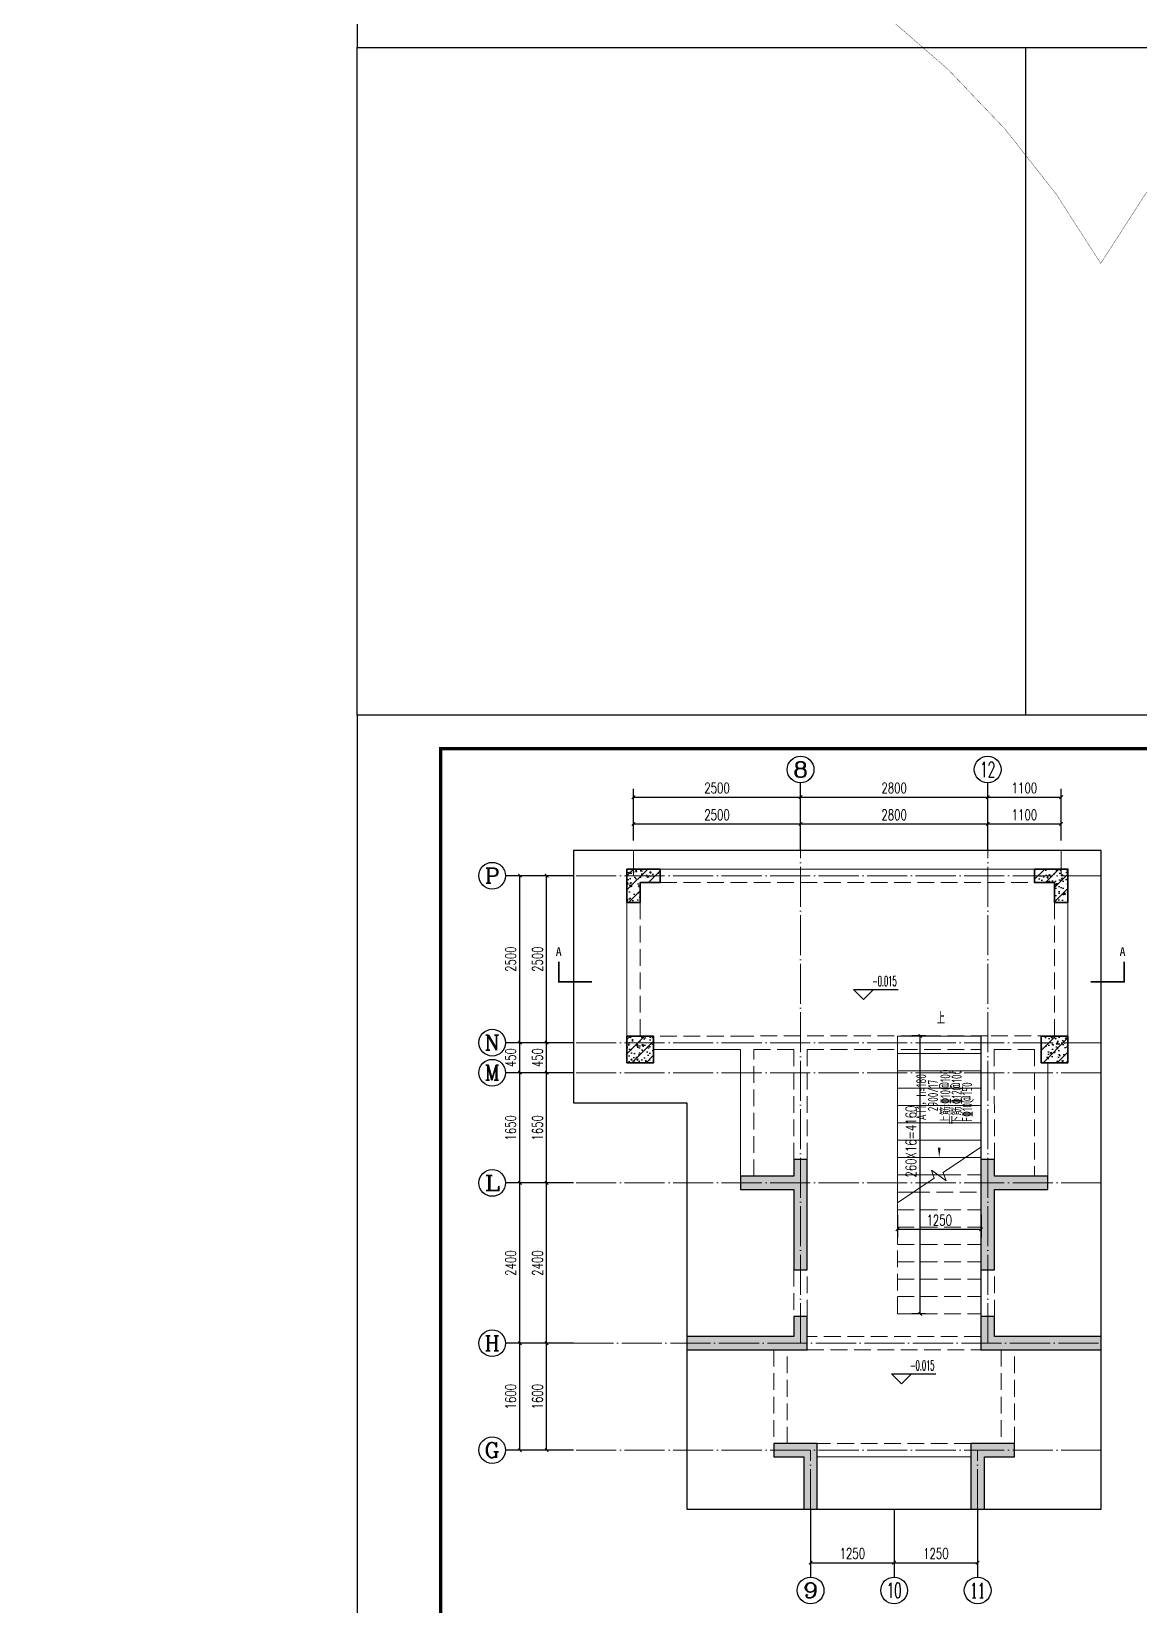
# Model space of a CAD drawing. Extents: x -1712635 to -854203, y -534641 to -21985.
# Drawn here: x -1034162 to -1017581, y -114021 to -90455 of the extents above; entities that cross this region are included whole.
import ezdxf
from ezdxf.enums import TextEntityAlignment as Align

# ---------------------------------------------------------------- set-up
doc = ezdxf.new("R2010")
doc.units = 0
doc.header["$LTSCALE"] = 1000
for name, pattern in [('#P_--_20B1_001_t3$0$DASH', [0.35, 0.25, -0.1]), ('DASH', [0.35, 0.25, -0.1]), ('DOTE', [2.42, 2, -0.2, 0.02, -0.2])]:
    doc.linetypes.add(name, pattern=pattern)
doc.layers.get('0').update_dxf_attribs({"linetype": 'CONTINUOUS'})
doc.layers.get('Defpoints').update_dxf_attribs({"linetype": 'CONTINUOUS'})
for name, color, linetype in [('-TK', 7, 'CONTINUOUS'), ('A-AXIS_TEXT', 7, 'CONTINUOUS'), ('AXIS', 3, 'CONTINUOUS'), ('COLUMN', 4, 'CONTINUOUS'), ('DIM', 2, 'CONTINUOUS'), ('DIM_ELEV', 3, 'CONTINUOUS'), ('DIM_SYMB', 3, 'CONTINUOUS'), ('PUB_DIM', 3, 'CONTINUOUS'), ('PUB_TEXT', 2, 'CONTINUOUS'), ('S-L主梁线', 4, 'DASH'), ('S-Q墙填充', 252, 'CONTINUOUS'), ('S-Q墙实线', 6, 'CONTINUOUS'), ('S-X详图填充', 252, 'CONTINUOUS'), ('S-Z柱填充', 252, 'CONTINUOUS'), ('S-Z柱实线', 6, 'CONTINUOUS'), ('TEXT', 2, 'CONTINUOUS'), ('WALL', 2, 'CONTINUOUS'), ('尺寸标注', 86, 'CONTINUOUS')]:
    doc.layers.add(name, color=color, linetype=linetype)
for name, color, linetype, lineweight in [('AXIS_TEXT', 7, 'CONTINUOUS', 20), ('DOTE', 19, 'DOTE', 9), ('STAIR', 2, 'CONTINUOUS', 18)]:
    doc.layers.add(name, color=color, linetype=linetype, lineweight=lineweight)
doc.styles.add('_TCH_AXIS', font='COMPLEX', dxfattribs={"bigfont": 'GBCBIG'})
doc.styles.add('_TCH_DIM', font='SIMPLEX.shx', dxfattribs={"width": 0.7, "bigfont": 'GBCBIG.shx'})
doc.styles.add('_TCH_DIM_T3', font='SIMPLEX', dxfattribs={"width": 0.705882, "bigfont": 'GBCBIG'})
doc.styles.add('_TCH_LABEL', font='simhei.ttf')
doc.styles.add('COMPLEX', font='COMPLEX')
doc.styles.add('TSSD_REIN', font='tssdeng.shx', dxfattribs={"width": 0.7, "height": 300, "bigfont": 'tssdchn.shx'})
doc.dimstyles.new('_TCH_ARCH&&50', dxfattribs={"dimtxt": 157.5, "dimasz": 50, "dimexe": 125, "dimexo": 150, "dimgap": 58.75, "dimtad": 1, "dimdec": 0, "dimzin": 0, "dimdsep": 46, "dimtxsty": '_TCH_DIM_T3', "dimblk": 'ARCHTICK', "dimcen": 0.09, "dimclrt": 7, "dimazin": 0, "dimtfac": 1, "dimtdec": 0, "dimtix": 1, "dimtmove": 2, "dimatfit": 3, "dimldrblk": 'ARCHTICK', "dimfxl": 0, "dimtolj": 1, "dimtzin": 0, "dimarcsym": 0})
pattern_1 = [(50, (-1048030.16, -258879.81), (215.17805, -18.82564), [22.5, -247.5]), (355, (-1048030.16, -258879.81), (-41.6254, 225.65764), [18, -198]), (100.4514, (-1048012.23, -258881.38), (173.55281, 206.83186), [19.12206, -210.34263]), (46.1842, (-1048030.16, -258819.8), (320.1723, -49.6557), [33.75, -371.25]), (96.6356, (-1048003.48, -258823.95), (280.3988, 292.23536), [28.6831, -315.5139]), (351.1842, (-1048030.16, -258819.8), (280.3986, 292.2356), [27, -297]), (21, (-1048000.16, -258834.81), (179.07212, -120.78567), [22.5, -247.5]), (326, (-1048000.16, -258834.81), (72.9946, 217.545), [18, -198]), (71.4514, (-1047985.24, -258844.88), (252.0668, 96.75915), [19.12206, -210.34263]), (37.5, (-1048030.16, -258879.81), (3.647957, 99.868156), [0, -195.6, 0, -201, 0, -198.75]), (7.5, (-1048030.16, -258879.81), (78.92086, 118.32351), [0, -114.6, 0, -191.1, 0, -75.75]), (327.5, (-1048097.06, -258879.81), (160.14673, -6.76646), [0, -75, 0, -234, 0, -310.5]), (317.5, (-1048127.06, -258879.81), (174.95585, 30.0315), [0, -97.5, 0, -155.4, 0, -220.5]), (45, (-1048030.16, -258879.81), (-106.06602, 106.06602), [])]

# ---------------------------------------------------------------- blocks, each defined once
blk = doc.blocks.new('A1')
blk.add_lwpolyline([(0, 59400), (0, 0), (84100, 0), (84100, 59400)], close=True)
at = {"const_width": 100}
blk.add_lwpolyline([(2500, 58400), (2500, 1000), (83100, 1000), (83100, 58400)], close=True, dxfattribs=at)
blk = doc.blocks.new('_AXISO')
blk.add_circle((0, 0), 0.5)
at = {"layer": 'A-AXIS_TEXT', "style": 'COMPLEX', "width": 1.041667}
blk.add_attdef('A', text='', height=0.56, dxfattribs=at).set_placement((-0.25, -0.28), (0.25, -0.28), align=Align.FIT)
blk = doc.blocks.new('_ArchTick')
at = {"color": 0, "const_width": 0.35}
blk.add_lwpolyline([(-0.5, -0.5), (0.5, 0.5)], dxfattribs=at)
blk = doc.blocks.new('*D4088')
at = {"layer": 'Defpoints', "color": 0}
for p in [(-1022653, -102319), (-1025153, -102719), (-1022653, -102719)]:
    blk.add_point(p, dxfattribs=at)
at = {"layer": '尺寸标注', "color": 0, "lineweight": -2}
for p, q in [((-1025153, -102569), (-1025153, -102194)), ((-1022653, -102569), (-1022653, -102194)), ((-1025153, -102319), (-1022653, -102319))]:
    blk.add_line(p, q, dxfattribs=at)
at = {"layer": '尺寸标注', "color": 0, "lineweight": -2, "xscale": 50, "yscale": 50, "zscale": 50, "rotation": 180}
blk.add_blockref('_ArchTick', (-1025153, -102319), dxfattribs=at)
at = {"layer": '尺寸标注', "color": 0, "lineweight": -2, "xscale": 50, "yscale": 50, "zscale": 50}
blk.add_blockref('_ArchTick', (-1022653, -102319), dxfattribs=at)
at = {"layer": '尺寸标注', "color": 7, "insert": (-1023903, -102182), "char_height": 157.5, "attachment_point": 5, "style": '_TCH_DIM_T3'}
blk.add_mtext('\\A1;2500', dxfattribs=at)
blk = doc.blocks.new('*D4089')
at = {"layer": 'Defpoints', "color": 0}
for p in [(-1019853, -102319), (-1022653, -102719), (-1019853, -102719)]:
    blk.add_point(p, dxfattribs=at)
at = {"layer": '尺寸标注', "color": 0, "lineweight": -2}
for p, q in [((-1022653, -102569), (-1022653, -102194)), ((-1019853, -102569), (-1019853, -102194)), ((-1022653, -102319), (-1019853, -102319))]:
    blk.add_line(p, q, dxfattribs=at)
at = {"layer": '尺寸标注', "color": 0, "lineweight": -2, "xscale": 50, "yscale": 50, "zscale": 50, "rotation": 180}
blk.add_blockref('_ArchTick', (-1022653, -102319), dxfattribs=at)
at = {"layer": '尺寸标注', "color": 0, "lineweight": -2, "xscale": 50, "yscale": 50, "zscale": 50}
blk.add_blockref('_ArchTick', (-1019853, -102319), dxfattribs=at)
at = {"layer": '尺寸标注', "color": 7, "insert": (-1021253, -102182), "char_height": 157.5, "attachment_point": 5, "style": '_TCH_DIM_T3'}
blk.add_mtext('\\A1;2800', dxfattribs=at)
blk = doc.blocks.new('*D4090')
at = {"layer": 'Defpoints', "color": 0}
for p in [(-1018753, -102319), (-1019853, -102719), (-1018753, -102719)]:
    blk.add_point(p, dxfattribs=at)
at = {"layer": '尺寸标注', "color": 0, "lineweight": -2}
for p, q in [((-1019853, -102569), (-1019853, -102194)), ((-1018753, -102569), (-1018753, -102194)), ((-1019853, -102319), (-1018753, -102319))]:
    blk.add_line(p, q, dxfattribs=at)
at = {"layer": '尺寸标注', "color": 0, "lineweight": -2, "xscale": 50, "yscale": 50, "zscale": 50, "rotation": 180}
blk.add_blockref('_ArchTick', (-1019853, -102319), dxfattribs=at)
at = {"layer": '尺寸标注', "color": 0, "lineweight": -2, "xscale": 50, "yscale": 50, "zscale": 50}
blk.add_blockref('_ArchTick', (-1018753, -102319), dxfattribs=at)
at = {"layer": '尺寸标注', "color": 7, "insert": (-1019303, -102182), "char_height": 157.5, "attachment_point": 5, "style": '_TCH_DIM_T3'}
blk.add_mtext('\\A1;1100', dxfattribs=at)
blk = doc.blocks.new('*D4091')
at = {"layer": 'Defpoints', "color": 0}
for p in [(-1022653, -101919), (-1025153, -102719), (-1022653, -102719)]:
    blk.add_point(p, dxfattribs=at)
at = {"layer": 'PUB_DIM', "color": 0, "lineweight": -2}
for p, q in [((-1025153, -102569), (-1025153, -101794)), ((-1022653, -102569), (-1022653, -101794)), ((-1025153, -101919), (-1022653, -101919))]:
    blk.add_line(p, q, dxfattribs=at)
at = {"layer": 'PUB_DIM', "color": 0, "lineweight": -2, "xscale": 50, "yscale": 50, "zscale": 50, "rotation": 180}
blk.add_blockref('_ArchTick', (-1025153, -101919), dxfattribs=at)
at = {"layer": 'PUB_DIM', "color": 0, "lineweight": -2, "xscale": 50, "yscale": 50, "zscale": 50}
blk.add_blockref('_ArchTick', (-1022653, -101919), dxfattribs=at)
at = {"layer": 'PUB_DIM', "color": 7, "insert": (-1023903, -101782), "char_height": 157.5, "attachment_point": 5, "style": '_TCH_DIM_T3'}
blk.add_mtext('\\A1;2500', dxfattribs=at)
blk = doc.blocks.new('*D4092')
at = {"layer": 'Defpoints', "color": 0}
for p in [(-1019853, -101919), (-1022653, -102719), (-1019853, -102719)]:
    blk.add_point(p, dxfattribs=at)
at = {"layer": 'PUB_DIM', "color": 0, "lineweight": -2}
for p, q in [((-1022653, -102569), (-1022653, -101794)), ((-1019853, -102569), (-1019853, -101794)), ((-1022653, -101919), (-1019853, -101919))]:
    blk.add_line(p, q, dxfattribs=at)
at = {"layer": 'PUB_DIM', "color": 0, "lineweight": -2, "xscale": 50, "yscale": 50, "zscale": 50, "rotation": 180}
blk.add_blockref('_ArchTick', (-1022653, -101919), dxfattribs=at)
at = {"layer": 'PUB_DIM', "color": 0, "lineweight": -2, "xscale": 50, "yscale": 50, "zscale": 50}
blk.add_blockref('_ArchTick', (-1019853, -101919), dxfattribs=at)
at = {"layer": 'PUB_DIM', "color": 7, "insert": (-1021253, -101782), "char_height": 157.5, "attachment_point": 5, "style": '_TCH_DIM_T3'}
blk.add_mtext('\\A1;2800', dxfattribs=at)
blk = doc.blocks.new('*D4093')
at = {"layer": 'Defpoints', "color": 0}
for p in [(-1018753, -101919), (-1019853, -102719), (-1018753, -102719)]:
    blk.add_point(p, dxfattribs=at)
at = {"layer": 'PUB_DIM', "color": 0, "lineweight": -2}
for p, q in [((-1019853, -102569), (-1019853, -101794)), ((-1018753, -102569), (-1018753, -101794)), ((-1019853, -101919), (-1018753, -101919))]:
    blk.add_line(p, q, dxfattribs=at)
at = {"layer": 'PUB_DIM', "color": 0, "lineweight": -2, "xscale": 50, "yscale": 50, "zscale": 50, "rotation": 180}
blk.add_blockref('_ArchTick', (-1019853, -101919), dxfattribs=at)
at = {"layer": 'PUB_DIM', "color": 0, "lineweight": -2, "xscale": 50, "yscale": 50, "zscale": 50}
blk.add_blockref('_ArchTick', (-1018753, -101919), dxfattribs=at)
at = {"layer": 'PUB_DIM', "color": 7, "insert": (-1019303, -101782), "char_height": 157.5, "attachment_point": 5, "style": '_TCH_DIM_T3'}
blk.add_mtext('\\A1;1100', dxfattribs=at)
blk = doc.blocks.new('*D4094')
at = {"layer": 'Defpoints', "color": 0}
for p in [(-1026453, -110094), (-1026053, -110094), (-1026053, -111694)]:
    blk.add_point(p, dxfattribs=at)
at = {"layer": '尺寸标注', "color": 0, "lineweight": -2}
for p, q in [((-1026203, -110094), (-1026578, -110094)), ((-1026453, -111694), (-1026453, -110094)), ((-1026203, -111694), (-1026578, -111694))]:
    blk.add_line(p, q, dxfattribs=at)
at = {"layer": '尺寸标注', "color": 0, "lineweight": -2, "xscale": 50, "yscale": 50, "zscale": 50}
for p, rotation in [((-1026453, -110094), 90), ((-1026453, -111694), 270)]:
    blk.add_blockref('_ArchTick', p, dxfattribs=dict(at, rotation=rotation))
at = {"layer": '尺寸标注', "color": 7, "insert": (-1026591, -110894), "char_height": 157.5, "attachment_point": 5, "rotation": 90, "style": '_TCH_DIM_T3'}
blk.add_mtext('\\A1;1600', dxfattribs=at)
blk = doc.blocks.new('*D4095')
at = {"layer": 'Defpoints', "color": 0}
for p in [(-1026453, -107694), (-1026053, -107694), (-1026053, -110094)]:
    blk.add_point(p, dxfattribs=at)
at = {"layer": '尺寸标注', "color": 0, "lineweight": -2}
for p, q in [((-1026203, -107694), (-1026578, -107694)), ((-1026453, -110094), (-1026453, -107694)), ((-1026203, -110094), (-1026578, -110094))]:
    blk.add_line(p, q, dxfattribs=at)
at = {"layer": '尺寸标注', "color": 0, "lineweight": -2, "xscale": 50, "yscale": 50, "zscale": 50}
for p, rotation in [((-1026453, -107694), 90), ((-1026453, -110094), 270)]:
    blk.add_blockref('_ArchTick', p, dxfattribs=dict(at, rotation=rotation))
at = {"layer": '尺寸标注', "color": 7, "insert": (-1026591, -108894), "char_height": 157.5, "attachment_point": 5, "rotation": 90, "style": '_TCH_DIM_T3'}
blk.add_mtext('\\A1;2400', dxfattribs=at)
blk = doc.blocks.new('*D4096')
at = {"layer": 'Defpoints', "color": 0}
for p in [(-1026453, -106044), (-1026053, -106044), (-1026053, -107694)]:
    blk.add_point(p, dxfattribs=at)
at = {"layer": '尺寸标注', "color": 0, "lineweight": -2}
for p, q in [((-1026203, -106044), (-1026578, -106044)), ((-1026453, -107694), (-1026453, -106044)), ((-1026203, -107694), (-1026578, -107694))]:
    blk.add_line(p, q, dxfattribs=at)
at = {"layer": '尺寸标注', "color": 0, "lineweight": -2, "xscale": 50, "yscale": 50, "zscale": 50}
for p, rotation in [((-1026453, -106044), 90), ((-1026453, -107694), 270)]:
    blk.add_blockref('_ArchTick', p, dxfattribs=dict(at, rotation=rotation))
at = {"layer": '尺寸标注', "color": 7, "insert": (-1026591, -106869), "char_height": 157.5, "attachment_point": 5, "rotation": 90, "style": '_TCH_DIM_T3'}
blk.add_mtext('\\A1;1650', dxfattribs=at)
blk = doc.blocks.new('*D4097')
at = {"layer": 'Defpoints', "color": 0}
for p in [(-1026453, -105594), (-1026053, -105594), (-1026053, -106044)]:
    blk.add_point(p, dxfattribs=at)
at = {"layer": '尺寸标注', "color": 0, "lineweight": -2}
for p, q in [((-1026203, -105594), (-1026578, -105594)), ((-1026453, -106044), (-1026453, -105594)), ((-1026203, -106044), (-1026578, -106044))]:
    blk.add_line(p, q, dxfattribs=at)
at = {"layer": '尺寸标注', "color": 0, "lineweight": -2, "xscale": 50, "yscale": 50, "zscale": 50}
for p, rotation in [((-1026453, -105594), 90), ((-1026453, -106044), 270)]:
    blk.add_blockref('_ArchTick', p, dxfattribs=dict(at, rotation=rotation))
at = {"layer": '尺寸标注', "color": 7, "insert": (-1026591, -105819), "char_height": 157.5, "attachment_point": 5, "rotation": 90, "style": '_TCH_DIM_T3'}
blk.add_mtext('\\A1;450', dxfattribs=at)
blk = doc.blocks.new('*D4098')
at = {"layer": 'Defpoints', "color": 0}
for p in [(-1026453, -103094), (-1026053, -103094), (-1026053, -105594)]:
    blk.add_point(p, dxfattribs=at)
at = {"layer": '尺寸标注', "color": 0, "lineweight": -2}
for p, q in [((-1026203, -103094), (-1026578, -103094)), ((-1026453, -105594), (-1026453, -103094)), ((-1026203, -105594), (-1026578, -105594))]:
    blk.add_line(p, q, dxfattribs=at)
at = {"layer": '尺寸标注', "color": 0, "lineweight": -2, "xscale": 50, "yscale": 50, "zscale": 50}
for p, rotation in [((-1026453, -103094), 90), ((-1026453, -105594), 270)]:
    blk.add_blockref('_ArchTick', p, dxfattribs=dict(at, rotation=rotation))
at = {"layer": '尺寸标注', "color": 7, "insert": (-1026591, -104344), "char_height": 157.5, "attachment_point": 5, "rotation": 90, "style": '_TCH_DIM_T3'}
blk.add_mtext('\\A1;2500', dxfattribs=at)
blk = doc.blocks.new('*D4099')
at = {"layer": 'Defpoints', "color": 0}
for p in [(-1026853, -110094), (-1026053, -110094), (-1026053, -111694)]:
    blk.add_point(p, dxfattribs=at)
at = {"layer": 'PUB_DIM', "color": 0, "lineweight": -2}
for p, q in [((-1026203, -110094), (-1026978, -110094)), ((-1026853, -111694), (-1026853, -110094)), ((-1026203, -111694), (-1026978, -111694))]:
    blk.add_line(p, q, dxfattribs=at)
at = {"layer": 'PUB_DIM', "color": 0, "lineweight": -2, "xscale": 50, "yscale": 50, "zscale": 50}
for p, rotation in [((-1026853, -110094), 90), ((-1026853, -111694), 270)]:
    blk.add_blockref('_ArchTick', p, dxfattribs=dict(at, rotation=rotation))
at = {"layer": 'PUB_DIM', "color": 7, "insert": (-1026991, -110894), "char_height": 157.5, "attachment_point": 5, "rotation": 90, "style": '_TCH_DIM_T3'}
blk.add_mtext('\\A1;1600', dxfattribs=at)
blk = doc.blocks.new('*D4100')
at = {"layer": 'Defpoints', "color": 0}
for p in [(-1026853, -107694), (-1026053, -107694), (-1026053, -110094)]:
    blk.add_point(p, dxfattribs=at)
at = {"layer": 'PUB_DIM', "color": 0, "lineweight": -2}
for p, q in [((-1026203, -107694), (-1026978, -107694)), ((-1026853, -110094), (-1026853, -107694)), ((-1026203, -110094), (-1026978, -110094))]:
    blk.add_line(p, q, dxfattribs=at)
at = {"layer": 'PUB_DIM', "color": 0, "lineweight": -2, "xscale": 50, "yscale": 50, "zscale": 50}
for p, rotation in [((-1026853, -107694), 90), ((-1026853, -110094), 270)]:
    blk.add_blockref('_ArchTick', p, dxfattribs=dict(at, rotation=rotation))
at = {"layer": 'PUB_DIM', "color": 7, "insert": (-1026991, -108894), "char_height": 157.5, "attachment_point": 5, "rotation": 90, "style": '_TCH_DIM_T3'}
blk.add_mtext('\\A1;2400', dxfattribs=at)
blk = doc.blocks.new('*D4101')
at = {"layer": 'Defpoints', "color": 0}
for p in [(-1026853, -106044), (-1026053, -106044), (-1026053, -107694)]:
    blk.add_point(p, dxfattribs=at)
at = {"layer": 'PUB_DIM', "color": 0, "lineweight": -2}
for p, q in [((-1026203, -106044), (-1026978, -106044)), ((-1026853, -107694), (-1026853, -106044)), ((-1026203, -107694), (-1026978, -107694))]:
    blk.add_line(p, q, dxfattribs=at)
at = {"layer": 'PUB_DIM', "color": 0, "lineweight": -2, "xscale": 50, "yscale": 50, "zscale": 50}
for p, rotation in [((-1026853, -106044), 90), ((-1026853, -107694), 270)]:
    blk.add_blockref('_ArchTick', p, dxfattribs=dict(at, rotation=rotation))
at = {"layer": 'PUB_DIM', "color": 7, "insert": (-1026991, -106869), "char_height": 157.5, "attachment_point": 5, "rotation": 90, "style": '_TCH_DIM_T3'}
blk.add_mtext('\\A1;1650', dxfattribs=at)
blk = doc.blocks.new('*D4102')
at = {"layer": 'Defpoints', "color": 0}
for p in [(-1026853, -105594), (-1026053, -105594), (-1026053, -106044)]:
    blk.add_point(p, dxfattribs=at)
at = {"layer": 'PUB_DIM', "color": 0, "lineweight": -2}
for p, q in [((-1026203, -105594), (-1026978, -105594)), ((-1026853, -106044), (-1026853, -105594)), ((-1026203, -106044), (-1026978, -106044))]:
    blk.add_line(p, q, dxfattribs=at)
at = {"layer": 'PUB_DIM', "color": 0, "lineweight": -2, "xscale": 50, "yscale": 50, "zscale": 50}
for p, rotation in [((-1026853, -105594), 90), ((-1026853, -106044), 270)]:
    blk.add_blockref('_ArchTick', p, dxfattribs=dict(at, rotation=rotation))
at = {"layer": 'PUB_DIM', "color": 7, "insert": (-1026991, -105819), "char_height": 157.5, "attachment_point": 5, "rotation": 90, "style": '_TCH_DIM_T3'}
blk.add_mtext('\\A1;450', dxfattribs=at)
blk = doc.blocks.new('*D4103')
at = {"layer": 'Defpoints', "color": 0}
for p in [(-1026853, -103094), (-1026053, -103094), (-1026053, -105594)]:
    blk.add_point(p, dxfattribs=at)
at = {"layer": 'PUB_DIM', "color": 0, "lineweight": -2}
for p, q in [((-1026203, -103094), (-1026978, -103094)), ((-1026853, -105594), (-1026853, -103094)), ((-1026203, -105594), (-1026978, -105594))]:
    blk.add_line(p, q, dxfattribs=at)
at = {"layer": 'PUB_DIM', "color": 0, "lineweight": -2, "xscale": 50, "yscale": 50, "zscale": 50}
for p, rotation in [((-1026853, -103094), 90), ((-1026853, -105594), 270)]:
    blk.add_blockref('_ArchTick', p, dxfattribs=dict(at, rotation=rotation))
at = {"layer": 'PUB_DIM', "color": 7, "insert": (-1026991, -104344), "char_height": 157.5, "attachment_point": 5, "rotation": 90, "style": '_TCH_DIM_T3'}
blk.add_mtext('\\A1;2500', dxfattribs=at)
blk = doc.blocks.new('*D4104')
at = {"layer": 'Defpoints', "color": 0}
for p in [(-1022503, -112580), (-1021254, -112580), (-1021254, -113380)]:
    blk.add_point(p, dxfattribs=at)
at = {"layer": 'PUB_DIM', "color": 0, "lineweight": -2}
for p, q in [((-1022503, -112730), (-1022503, -113505)), ((-1021254, -112730), (-1021254, -113505)), ((-1022503, -113380), (-1021254, -113380))]:
    blk.add_line(p, q, dxfattribs=at)
at = {"layer": 'PUB_DIM', "color": 0, "lineweight": -2, "xscale": 50, "yscale": 50, "zscale": 50, "rotation": 180}
blk.add_blockref('_ArchTick', (-1022503, -113380), dxfattribs=at)
at = {"layer": 'PUB_DIM', "color": 0, "lineweight": -2, "xscale": 50, "yscale": 50, "zscale": 50}
blk.add_blockref('_ArchTick', (-1021254, -113380), dxfattribs=at)
at = {"layer": 'PUB_DIM', "color": 7, "insert": (-1021878, -113242), "char_height": 157.5, "attachment_point": 5, "style": '_TCH_DIM_T3'}
blk.add_mtext('\\A1;1250', dxfattribs=at)
blk = doc.blocks.new('*D4105')
at = {"layer": 'Defpoints', "color": 0}
for p in [(-1021254, -112580), (-1020003, -112580), (-1020003, -113380)]:
    blk.add_point(p, dxfattribs=at)
at = {"layer": 'PUB_DIM', "color": 0, "lineweight": -2}
for p, q in [((-1021254, -112730), (-1021254, -113505)), ((-1020003, -112730), (-1020003, -113505)), ((-1021254, -113380), (-1020003, -113380))]:
    blk.add_line(p, q, dxfattribs=at)
at = {"layer": 'PUB_DIM', "color": 0, "lineweight": -2, "xscale": 50, "yscale": 50, "zscale": 50, "rotation": 180}
blk.add_blockref('_ArchTick', (-1021254, -113380), dxfattribs=at)
at = {"layer": 'PUB_DIM', "color": 0, "lineweight": -2, "xscale": 50, "yscale": 50, "zscale": 50}
blk.add_blockref('_ArchTick', (-1020003, -113380), dxfattribs=at)
at = {"layer": 'PUB_DIM', "color": 7, "insert": (-1020628, -113242), "char_height": 157.5, "attachment_point": 5, "style": '_TCH_DIM_T3'}
blk.add_mtext('\\A1;1250', dxfattribs=at)
blk = doc.blocks.new('*D4132')
at = {"layer": 'Defpoints', "color": 0}
for p in [(-1021203, -108021), (-1019953, -108021), (-1019953, -108388)]:
    blk.add_point(p, dxfattribs=at)
at = {"layer": '尺寸标注', "color": 0, "lineweight": -2}
for p, q in [((-1021203, -108171), (-1021203, -108513)), ((-1021203, -108388), (-1019953, -108388)), ((-1019953, -108171), (-1019953, -108513))]:
    blk.add_line(p, q, dxfattribs=at)
at = {"layer": '尺寸标注', "color": 0, "lineweight": -2, "xscale": 50, "yscale": 50, "zscale": 50, "rotation": 180}
blk.add_blockref('_ArchTick', (-1021203, -108388), dxfattribs=at)
at = {"layer": '尺寸标注', "color": 0, "lineweight": -2, "xscale": 50, "yscale": 50, "zscale": 50}
blk.add_blockref('_ArchTick', (-1019953, -108388), dxfattribs=at)
at = {"layer": '尺寸标注', "color": 7, "insert": (-1020578, -108251), "char_height": 157.5, "attachment_point": 5, "style": '_TCH_DIM_T3'}
blk.add_mtext('\\A1;1250', dxfattribs=at)
blk = doc.blocks.new('*D4133')
at = {"layer": 'Defpoints', "color": 0}
for p in [(-1020863, -105494), (-1020634, -105494), (-1020634, -109654)]:
    blk.add_point(p, dxfattribs=at)
at = {"layer": '尺寸标注', "color": 0, "lineweight": -2}
for p, q in [((-1020784, -105494), (-1020988, -105494)), ((-1020863, -109654), (-1020863, -105494)), ((-1020784, -109654), (-1020988, -109654))]:
    blk.add_line(p, q, dxfattribs=at)
at = {"layer": '尺寸标注', "color": 0, "lineweight": -2, "xscale": 50, "yscale": 50, "zscale": 50}
for p, rotation in [((-1020863, -105494), 90), ((-1020863, -109654), 270)]:
    blk.add_blockref('_ArchTick', p, dxfattribs=dict(at, rotation=rotation))
at = {"layer": '尺寸标注', "color": 7, "insert": (-1021000, -107075), "char_height": 157.5, "attachment_point": 5, "rotation": 90, "style": '_TCH_DIM_T3'}
blk.add_mtext('\\A1;260X16=4160', dxfattribs=at)

msp = doc.modelspace()

# ---------------------------------------------------------------- hatches: boundary and pattern name
at = {"layer": 'S-Q墙填充'}
h = msp.add_hatch(color=252, dxfattribs=at)
h.dxf.hatch_style = 1
h.paths.add_polyline_path([(-1022553.09, -107694.21), (-1022553.09, -107344.21), (-1022753.09, -107344.21), (-1022753.09, -107594.21), (-1023553.22, -107594.21), (-1023553.22, -107794.21), (-1022753.09, -107794.21), (-1022753.09, -108994.21), (-1022553.09, -108994.21)])
h = msp.add_hatch(color=252, dxfattribs=at)
h.dxf.hatch_style = 1
h.paths.add_polyline_path([(-1019953.09, -107694.21), (-1019953.09, -108994.21), (-1019753.09, -108994.21), (-1019753.09, -107794.21), (-1018953.49, -107794.21), (-1018953.49, -107594.21), (-1019753.09, -107594.21), (-1019753.09, -107344.21), (-1019953.09, -107344.21)])
h = msp.add_hatch(color=252, dxfattribs=at)
h.dxf.hatch_style = 1
h.paths.add_polyline_path([(-1022553.1, -110193.94), (-1022553.1, -109693.94), (-1022753.1, -109693.94), (-1022753.1, -109993.94), (-1022953.16, -109993.94), (-1024353.09, -109993.94), (-1024353.09, -110193.94), (-1022953.16, -110193.94)])
h = msp.add_hatch(color=252, dxfattribs=at)
h.dxf.hatch_style = 1
h.paths.add_polyline_path([(-1019753.09, -109993.94), (-1019753.09, -109693.94), (-1019953.09, -109693.94), (-1019953.09, -110193.94), (-1019553.22, -110193.94), (-1018153.09, -110193.94), (-1018153.09, -109993.94), (-1019553.22, -109993.94)])
h = msp.add_hatch(color=252, dxfattribs=at)
h.dxf.hatch_style = 1
h.paths.add_polyline_path([(-1022603.09, -112579.94), (-1022403.09, -112579.94), (-1022403.09, -111594.21), (-1023053.16, -111594.21), (-1023053.16, -111794.21), (-1022603.09, -111794.21)])
h = msp.add_hatch(color=252, dxfattribs=at)
h.dxf.hatch_style = 1
h.paths.add_polyline_path([(-1020103.09, -112579.94), (-1019903.09, -112579.94), (-1019903.09, -111794.21), (-1019453.22, -111794.21), (-1019453.22, -111594.21), (-1020103.09, -111594.21)])
at = {"layer": 'S-Z柱填充'}
h = msp.add_hatch(dxfattribs=at)
h.set_pattern_fill('ARMORED', color=256, scale=30, style=0)
h.set_pattern_definition(pattern_1)
h.paths.add_polyline_path([(-1024753.09, -102994.2), (-1025253.09, -102994.2), (-1025253.09, -103494.2), (-1025053.09, -103494.2), (-1025053.09, -103194.2), (-1024753.09, -103194.2)])
h = msp.add_hatch(dxfattribs=at)
h.set_pattern_fill('ARMORED', color=256, scale=30, style=0)
h.set_pattern_definition(pattern_1)
h.paths.add_polyline_path([(-1019153.1, -102994.2), (-1018653.1, -102994.2), (-1018653.1, -103494.2), (-1018853.1, -103494.2), (-1018853.1, -103194.2), (-1019153.1, -103194.2)])
h = msp.add_hatch(dxfattribs=at)
h.set_pattern_fill('ARMORED', color=256, scale=30, style=0)
h.set_pattern_definition([(50, (-1404661.68, -137482.97), (215.178055, -18.82564), [22.5, -247.5]), (355, (-1404661.68, -137482.97), (-41.6254, 225.65764), [18, -198]), (100.4514, (-1404643.75, -137484.54), (173.55281, 206.83186), [19.12206, -210.34263]), (46.1842, (-1404661.68, -137422.97), (320.17231, -49.6557), [33.75, -371.25]), (96.6356, (-1404635, -137427.1), (280.3988, 292.23536), [28.6831, -315.5139]), (351.1842, (-1404661.68, -137422.97), (280.39858, 292.23558), [27, -297]), (21, (-1404631.68, -137437.97), (179.072116, -120.78567), [22.5, -247.5]), (326, (-1404631.68, -137437.97), (72.9946, 217.54501), [18, -198]), (71.4514, (-1404616.76, -137448.04), (252.06679, 96.75915), [19.12206, -210.34263]), (37.5, (-1404661.68, -137482.97), (3.647957, 99.868156), [0, -195.6, 0, -201, 0, -198.75]), (7.5, (-1404661.68, -137482.97), (78.92086, 118.323514), [0, -114.6, 0, -191.1, 0, -75.75]), (327.5, (-1404728.58, -137482.97), (160.146731, -6.766462), [0, -75, 0, -234, 0, -310.5]), (317.5, (-1404758.58, -137482.97), (174.95585, 30.031495), [0, -97.5, 0, -155.4, 0, -220.5]), (45, (-1404661.68, -137482.97), (-106.06602, 106.06602), [])])
h.paths.add_polyline_path([(-1024853.09, -105494.21), (-1025253.09, -105494.21), (-1025253.09, -105894.21), (-1024853.09, -105894.21)])
h = msp.add_hatch(dxfattribs=at)
h.set_pattern_fill('ARMORED', color=256, scale=30, style=0)
h.set_pattern_definition([(50, (-1404661.68, -137482.97), (215.178055, -18.82564), [22.5, -247.5]), (355, (-1404661.68, -137482.97), (-41.6254, 225.65764), [18, -198]), (100.4514, (-1404643.75, -137484.54), (173.55281, 206.83186), [19.12206, -210.34263]), (46.1842, (-1404661.68, -137422.97), (320.17231, -49.6557), [33.75, -371.25]), (96.6356, (-1404635, -137427.1), (280.3988, 292.23536), [28.6831, -315.5139]), (351.1842, (-1404661.68, -137422.97), (280.39858, 292.23558), [27, -297]), (21, (-1404631.68, -137437.97), (179.072116, -120.78567), [22.5, -247.5]), (326, (-1404631.68, -137437.97), (72.9946, 217.54501), [18, -198]), (71.4514, (-1404616.76, -137448.04), (252.06679, 96.75915), [19.12206, -210.34263]), (37.5, (-1404661.68, -137482.97), (3.647957, 99.868156), [0, -195.6, 0, -201, 0, -198.75]), (7.5, (-1404661.68, -137482.97), (78.92086, 118.323514), [0, -114.6, 0, -191.1, 0, -75.75]), (327.5, (-1404728.58, -137482.97), (160.146731, -6.766462), [0, -75, 0, -234, 0, -310.5]), (317.5, (-1404758.58, -137482.97), (174.95585, 30.031495), [0, -97.5, 0, -155.4, 0, -220.5]), (45, (-1404661.68, -137482.97), (-106.06602, 106.06602), [])])
h.paths.add_polyline_path([(-1018653.09, -105494.21), (-1019053.09, -105494.21), (-1019053.09, -105894.21), (-1018653.09, -105894.21)])

# ---------------------------------------------------------------- linework, layer by layer
at = {"layer": 'AXIS'}
for p, q in [((-1022653.09, -102719.08), (-1022653.09, -101704.48)), ((-1019853.09, -102719.08), (-1019853.09, -101704.48)), ((-1026053.09, -103094.21), (-1027067.7, -103094.21)), ((-1026053.09, -105594.21), (-1027067.7, -105594.21)), ((-1026053.09, -106044.21), (-1027067.7, -106044.21)), ((-1026053.09, -107694.21), (-1027067.7, -107694.21)), ((-1026053.09, -110093.94), (-1027067.7, -110093.94)), ((-1026053.09, -111694.21), (-1027067.7, -111694.21)), ((-1022503.09, -112579.94), (-1022503.09, -113594.55)), ((-1021253.58, -112579.94), (-1021253.58, -113594.55)), ((-1020003.09, -112579.94), (-1020003.09, -113594.55))]:
    msp.add_line(p, q, dxfattribs=at)
at = {"layer": 'COLUMN', "color": 6}
msp.add_line((-1019953.09, -107294.21), (-1019953.09, -108944.21), dxfattribs=at)
at = {"layer": 'DIM', "color": 5, "linetype": 'ByBlock'}
msp.add_lwpolyline([(-1029287.77, -90692.79), (-1019287.77, -90692.79), (-1019287.77, -100692.79), (-1029287.77, -100692.79)], close=True, dxfattribs=at)
at = {"layer": 'DIM_ELEV', "color": 6}
for p, q in [((-1021709.35, -104948.3), (-1021859.35, -104798.3)), ((-1021859.35, -104798.3), (-1021194.43, -104798.3)), ((-1021709.35, -104948.3), (-1021559.35, -104798.3)), ((-1021143.78, -110702.04), (-1021293.78, -110552.04)), ((-1021293.78, -110552.04), (-1020628.86, -110552.04)), ((-1021143.78, -110702.04), (-1020993.78, -110552.04))]:
    msp.add_line(p, q, dxfattribs=at)
at = {"layer": 'DIM_SYMB'}
msp.add_lwpolyline([(-1026053.09, -102719.08), (-1026053.09, -106494.21), (-1024353.09, -106494.21), (-1024353.09, -112579.94), (-1018153.09, -112579.94), (-1018153.09, -106494.21), (-1018153.09, -106494.21), (-1018153.09, -102719.08)], close=True, dxfattribs=at)
at = {"layer": 'DIM_SYMB', "color": 6, "const_width": 25}
for points in [[(-1025773.14, -104683.42), (-1026273.14, -104683.42), (-1026273.14, -104383.42)], [(-1018311, -104683.42), (-1017811, -104683.42), (-1017811, -104383.42)]]:
    msp.add_lwpolyline(points, dxfattribs=at)
at = {"layer": 'DIM_SYMB'}
msp.add_lwpolyline([(-1020578.09, -105364.21, 0, 0, 0), (-1020578.09, -107314.21, 0, 40, 0), (-1020578.09, -107164.21, 0, 0, 0)], format="xyseb", dxfattribs=at)
at = {"layer": 'DOTE', "linetype": 'DOTE', "ltscale": 0.3}
for p, q in [((-1025153.09, -103094.21), (-1025153.09, -102719.08)), ((-1022653.09, -110093.94), (-1022653.09, -102719.08)), ((-1019853.09, -110093.94), (-1019853.09, -102719.08)), ((-1018753.09, -102719.08), (-1018753.09, -103094.21)), ((-1018153.09, -103094.21), (-1026053.09, -103094.21)), ((-1018153.09, -105594.21), (-1026053.09, -105594.21)), ((-1018153.09, -106044.21), (-1026053.09, -106044.21)), ((-1018153.09, -107694.21), (-1026053.09, -107694.21)), ((-1026053.09, -110093.94), (-1018153.09, -110093.94)), ((-1018153.09, -111694.21), (-1026053.09, -111694.21)), ((-1022503.09, -112579.94), (-1022503.09, -111694.21)), ((-1020003.09, -112579.94), (-1020003.09, -111694.21))]:
    msp.add_line(p, q, dxfattribs=at)
at = {"layer": 'S-L主梁线', "linetype": 'ByBlock', "lineweight": 18}
for p, q in [((-1019153.1, -102994.21), (-1024753.09, -102994.21)), ((-1025253.09, -103494.2), (-1025253.09, -105494.21)), ((-1018653.09, -105494.21), (-1018653.1, -103494.2)), ((-1024853.09, -105694.2), (-1023553.56, -105694.18)), ((-1023553.56, -105694.18), (-1023553.22, -107594.21)), ((-1018953.49, -107594.21), (-1018953.31, -105894.21)), ((-1018953.07, -105944.21), (-1018953.31, -105944.21)), ((-1022403.09, -111794.21), (-1020103.09, -111794.21))]:
    msp.add_line(p, q, dxfattribs=at)
at = {"layer": 'S-L主梁线', "linetype": 'DASH', "lineweight": 18}
for p, q in [((-1024753.09, -103194.2), (-1019153.1, -103194.2)), ((-1025053.09, -105494.2), (-1025053.09, -103494.2)), ((-1018853.09, -103494.2), (-1018853.09, -105494.2)), ((-1023453.58, -105494.18), (-1024853.09, -105494.21)), ((-1022653.11, -105494.07), (-1023453.59, -105494.18)), ((-1019853.8, -105494.07), (-1022653.1, -105494.07)), ((-1018853.09, -105494.07), (-1019853.8, -105494.07)), ((-1023353.56, -105694.16), (-1022753.1, -105694.08)), ((-1023353.24, -107594.21), (-1023353.45, -105694.16)), ((-1022753.15, -105694.08), (-1022753.09, -107344.21)), ((-1022553.09, -107344.21), (-1022553.15, -105694.07)), ((-1022553.1, -105694.07), (-1019953.76, -105694.07)), ((-1019953.76, -105694.07), (-1019953.13, -107344.21)), ((-1019753.09, -107344.21), (-1019753.93, -105694.07)), ((-1019753.76, -105694.07), (-1019153.28, -105694.07)), ((-1019153.5, -105694.07), (-1019153.48, -107594.21)), ((-1022753.09, -108994.21), (-1022753.1, -109693.94)), ((-1022553.1, -109693.94), (-1022553.09, -108994.21)), ((-1019953.09, -108994.21), (-1019953.09, -109693.94)), ((-1019753.09, -109693.94), (-1019753.09, -108994.21)), ((-1019953.09, -109993.94), (-1022553.1, -109993.94)), ((-1023053.16, -110193.94), (-1023053.16, -111594.21)), ((-1022853.16, -111594.21), (-1022853.16, -110193.94)), ((-1022553.1, -110193.94), (-1019953.09, -110193.94)), ((-1019653.22, -110193.94), (-1019653.22, -111594.21)), ((-1019453.22, -111594.21), (-1019453.22, -110193.94)), ((-1020103.09, -111594.21), (-1022403.09, -111594.21))]:
    msp.add_line(p, q, dxfattribs=at)
at = {"layer": 'S-Q墙实线'}
for points in [[(-1022553.09, -107694.21), (-1022553.09, -107344.21), (-1022753.09, -107344.21), (-1022753.09, -107594.21), (-1023553.22, -107594.21), (-1023553.22, -107794.21), (-1022753.09, -107794.21), (-1022753.09, -108994.21), (-1022553.09, -108994.21), (-1022553.09, -107694.21)], [(-1022403.09, -112579.94), (-1022403.09, -112294.2), (-1022403.09, -111594.21), (-1023053.16, -111594.21), (-1023053.16, -111794.21), (-1022603.09, -111794.21), (-1022603.09, -112294.2), (-1022603.09, -112579.94)], [(-1019903.09, -112579.94), (-1019903.09, -112294.2), (-1019903.09, -111794.21), (-1019453.22, -111794.21), (-1019453.22, -111594.21), (-1020103.09, -111594.21), (-1020103.09, -112294.2), (-1020103.09, -112579.94)]]:
    msp.add_lwpolyline(points, dxfattribs=at)
for points in [[(-1019953.09, -107694.21), (-1019953.09, -108994.21), (-1019753.09, -108994.21), (-1019753.09, -107794.21), (-1018953.49, -107794.21), (-1018953.49, -107594.21), (-1019753.09, -107594.21), (-1019753.09, -107344.21), (-1019953.09, -107344.21)], [(-1022553.1, -110193.94), (-1022553.1, -109693.94), (-1022753.1, -109693.94), (-1022753.1, -109993.94), (-1022953.16, -109993.94), (-1024353.09, -109993.94), (-1024353.09, -110193.94), (-1022953.16, -110193.94)], [(-1019753.09, -109993.94), (-1019753.09, -109693.94), (-1019953.09, -109693.94), (-1019953.09, -110193.94), (-1019553.22, -110193.94), (-1018153.09, -110193.94), (-1018153.09, -109993.94), (-1019553.22, -109993.94)]]:
    msp.add_lwpolyline(points, close=True, dxfattribs=at)
at = {"layer": 'S-X详图填充', "color": 2, "const_width": 5}
msp.add_lwpolyline([(-1040655.48, -93928.37, -0.57735027), (-1018160.95, -93928.37, -0.57735027), (-995666.42, -93928.37, -0.57735027), (-973171.89, -93928.37, -0.57735027), (-950677.37, -93928.37, -0.57735027), (-928182.84, -93928.37, -0.57735027), (-905688.31, -93928.37, -0.57735027), (-883193.78, -93928.37, -0.57735027), (-860699.26, -93928.37, -0.57735027), (-860699.26, -116422.9, -0.57735027), (-860699.26, -138917.43, -0.57735027)], format="xyb", dxfattribs=at)
at = {"layer": 'S-Z柱实线', "lineweight": 35}
for points in [[(-1024753.09, -102994.2), (-1025253.09, -102994.2), (-1025253.09, -103494.2), (-1025053.09, -103494.2), (-1025053.09, -103194.2), (-1024753.09, -103194.2), (-1024753.09, -102994.2)], [(-1019153.1, -102994.2), (-1018653.1, -102994.2), (-1018653.1, -103494.2), (-1018853.1, -103494.2), (-1018853.1, -103194.2), (-1019153.1, -103194.2), (-1019153.1, -102994.2)]]:
    msp.add_lwpolyline(points, dxfattribs=at)
for points in [[(-1024853.09, -105494.21), (-1025253.09, -105494.21), (-1025253.09, -105894.21), (-1024853.09, -105894.21)], [(-1018653.09, -105494.21), (-1019053.09, -105494.21), (-1019053.09, -105894.21), (-1018653.09, -105894.21)]]:
    msp.add_lwpolyline(points, close=True, dxfattribs=at)
at = {"layer": 'STAIR'}
for p, q in [((-1021203.09, -107990.21), (-1021203.09, -105494.21)), ((-1021203.09, -105494.21), (-1019953.09, -105494.21)), ((-1019953.09, -107158.21), (-1019953.09, -105494.21)), ((-1021203.09, -105754.21), (-1019953.09, -105754.21)), ((-1021203.09, -106014.21), (-1019953.09, -106014.21)), ((-1021203.09, -106274.21), (-1019953.09, -106274.21)), ((-1021203.09, -106534.21), (-1019953.09, -106534.21)), ((-1021203.09, -106794.21), (-1019953.09, -106794.21)), ((-1021203.09, -107054.21), (-1019953.09, -107054.21)), ((-1019953.09, -107158.21), (-1020519.92, -107535.48)), ((-1021203.09, -107314.21), (-1020187.47, -107314.21)), ((-1021203.09, -107574.21), (-1020669.68, -107574.21)), ((-1020652.88, -107623.98), (-1021203.09, -107990.21)), ((-1020476.75, -107663.4), (-1020693.38, -107503.96)), ((-1020693.38, -107503.96), (-1020652.88, -107623.98)), ((-1020597.94, -107574.21), (-1020506.85, -107574.21)), ((-1020519.92, -107535.48), (-1020476.75, -107663.4)), ((-1021203.09, -107834.21), (-1020968.72, -107834.21))]:
    msp.add_line(p, q, dxfattribs=at)
at = {"layer": 'STAIR', "color": 246, "linetype": '#P_--_20B1_001_t3$0$DASH'}
for p, q in [((-1019953.09, -107158.21), (-1020519.92, -107535.48)), ((-1019953.09, -109654.21), (-1019953.09, -107158.21)), ((-1020187.47, -107314.21), (-1019953.09, -107314.21)), ((-1020652.88, -107623.98), (-1021203.09, -107990.21)), ((-1020476.75, -107663.4), (-1020693.38, -107503.96)), ((-1020693.38, -107503.96), (-1020652.88, -107623.98)), ((-1020669.68, -107574.21), (-1020597.94, -107574.21)), ((-1020519.92, -107535.48), (-1020476.75, -107663.4)), ((-1020506.85, -107574.21), (-1019953.09, -107574.21)), ((-1020968.72, -107834.21), (-1019953.09, -107834.21)), ((-1021203.09, -109654.21), (-1021203.09, -107990.21)), ((-1021203.09, -108094.21), (-1019953.09, -108094.21)), ((-1021203.09, -108354.21), (-1019953.09, -108354.21)), ((-1021203.09, -108614.21), (-1019953.09, -108614.21)), ((-1021203.09, -108874.21), (-1019953.09, -108874.21)), ((-1021203.09, -109134.21), (-1019953.09, -109134.21)), ((-1021203.09, -109394.21), (-1019953.09, -109394.21)), ((-1021203.09, -109654.21), (-1019953.09, -109654.21))]:
    msp.add_line(p, q, dxfattribs=at)
at = {"layer": 'WALL'}
for p, q in [((-1019953.09, -105494.21), (-1019953.09, -107294.21)), ((-1019953.09, -108944.21), (-1019953.09, -109693.94))]:
    msp.add_line(p, q, dxfattribs=at)

# ---------------------------------------------------------------- block references
at = {"layer": '-TK', "xscale": 0.5, "yscale": 0.5, "zscale": 0.5}
for p in [(-1029287.77, -90692.79), (-1029287.77, -130392.79)]:
    msp.add_blockref('A1', p, dxfattribs=at)
at = {"layer": 'AXIS'}
ref = msp.add_blockref('_AXISO', (-1022653.09, -101504.48), dxfattribs=dict(at, xscale=400, yscale=400, zscale=400))
ref.add_attrib('A', '8', dxfattribs={"layer": 'AXIS_TEXT', "height": 226.27, "style": '_TCH_AXIS', "width": 1.5}).set_placement((-1022766.23, -101617.61), (-1022539.96, -101617.61), align=Align.FIT)
ref = msp.add_blockref('_AXISO', (-1019853.09, -101504.48), dxfattribs=dict(at, xscale=400, yscale=400, zscale=400))
ref.add_attrib('A', '12', dxfattribs={"layer": 'AXIS_TEXT', "height": 226.274, "style": '_TCH_AXIS', "width": 0.724138}).set_placement((-1019966.23, -101617.61), (-1019739.96, -101617.61), align=Align.FIT)
ref = msp.add_blockref('_AXISO', (-1027267.7, -103094.21), dxfattribs=dict(at, xscale=400, yscale=400, zscale=400))
ref.add_attrib('A', 'P', dxfattribs={"layer": 'AXIS_TEXT', "height": 226.27, "style": '_TCH_AXIS', "width": 1.235294}).set_placement((-1027380.84, -103207.34), (-1027154.56, -103207.34), align=Align.FIT)
ref = msp.add_blockref('_AXISO', (-1027267.7, -105594.21), dxfattribs=dict(at, xscale=400, yscale=400, zscale=400))
ref.add_attrib('A', 'N', dxfattribs={"layer": 'AXIS_TEXT', "height": 226.27, "style": '_TCH_AXIS', "width": 1.105263}).set_placement((-1027380.84, -105707.34), (-1027154.56, -105707.34), align=Align.FIT)
ref = msp.add_blockref('_AXISO', (-1027267.7, -106044.21), dxfattribs=dict(at, xscale=400, yscale=400, zscale=400))
ref.add_attrib('A', 'M', dxfattribs={"layer": 'AXIS_TEXT', "height": 226.27, "style": '_TCH_AXIS'}).set_placement((-1027380.84, -106157.34), (-1027154.56, -106157.34), align=Align.FIT)
ref = msp.add_blockref('_AXISO', (-1027267.7, -107694.21), dxfattribs=dict(at, xscale=400, yscale=400, zscale=400))
ref.add_attrib('A', 'L', dxfattribs={"layer": 'AXIS_TEXT', "height": 226.27, "style": '_TCH_AXIS', "width": 1.4}).set_placement((-1027380.84, -107807.34), (-1027154.56, -107807.34), align=Align.FIT)
ref = msp.add_blockref('_AXISO', (-1027267.7, -110093.94), dxfattribs=dict(at, xscale=400, yscale=400, zscale=400))
ref.add_attrib('A', 'H', dxfattribs={"layer": 'AXIS_TEXT', "height": 226.27, "style": '_TCH_AXIS', "width": 1.05}).set_placement((-1027380.84, -110207.07), (-1027154.56, -110207.07), align=Align.FIT)
ref = msp.add_blockref('_AXISO', (-1027267.7, -111694.21), dxfattribs=dict(at, xscale=400, yscale=400, zscale=400))
ref.add_attrib('A', 'G', dxfattribs={"layer": 'AXIS_TEXT', "height": 226.27, "style": '_TCH_AXIS', "width": 1.166667}).set_placement((-1027380.84, -111807.34), (-1027154.56, -111807.34), align=Align.FIT)
ref = msp.add_blockref('_AXISO', (-1022503.09, -113794.55), dxfattribs=dict(at, xscale=400, yscale=400, zscale=400))
ref.add_attrib('A', '9', dxfattribs={"layer": 'AXIS_TEXT', "height": 226.27, "style": '_TCH_AXIS', "width": 1.5}).set_placement((-1022616.23, -113907.68), (-1022389.96, -113907.68), align=Align.FIT)
ref = msp.add_blockref('_AXISO', (-1021253.58, -113794.55), dxfattribs=dict(at, xscale=400, yscale=400, zscale=400))
ref.add_attrib('A', '10', dxfattribs={"layer": 'AXIS_TEXT', "height": 226.274, "style": '_TCH_AXIS', "width": 0.724138}).set_placement((-1021366.71, -113907.68), (-1021140.44, -113907.68), align=Align.FIT)
ref = msp.add_blockref('_AXISO', (-1020003.09, -113794.55), dxfattribs=dict(at, xscale=400, yscale=400, zscale=400))
ref.add_attrib('A', '11', dxfattribs={"layer": 'AXIS_TEXT', "height": 226.274, "style": '_TCH_AXIS', "width": 0.875}).set_placement((-1020116.23, -113907.68), (-1019889.96, -113907.68), align=Align.FIT)

# ---------------------------------------------------------------- texts
at = {"layer": 'PUB_TEXT', "color": 6, "style": '_TCH_LABEL'}
for p in [(-1026317.45, -104295.92), (-1017879.35, -104295.92)]:
    msp.add_text('A', height=131.43, dxfattribs=at).set_placement(p)
at = {"layer": 'PUB_TEXT', "color": 6, "style": '_TCH_DIM', "width": 0.494118}
for p in [(-1021580.43, -104745.8), (-1021014.86, -110499.54)]:
    msp.add_text('-0.015', height=148.75, dxfattribs=at).set_placement(p)
at = {"layer": 'PUB_TEXT', "style": '_TCH_DIM', "width": 0.7}
msp.add_text('上', height=178.72, dxfattribs=at).set_placement((-1020614.58, -105314.16))
at = {"layer": 'TEXT', "color": 230, "style": 'TSSD_REIN', "width": 0.7}
for s, p in [('AT1，h=180', (-1020772.65, -106410.45)), ('2900/17', (-1020596.97, -106385.72))]:
    msp.add_text(s, height=150, rotation=90, dxfattribs=at).set_placement(p, align=Align.CENTER)
for s, p in [('上筋:%%13210@100', (-1020411.08, -106816.66, 0)), ('下筋:%%13212@100', (-1020242.92, -106821.57, 0)), ('F%%13210@150', (-1020085.58, -106778.86))]:
    msp.add_text(s, height=150, rotation=90, dxfattribs=at).set_placement(p)

# ---------------------------------------------------------------- dimensions: what is measured, and where the dimension line sits
at = {"layer": 'PUB_DIM'}
for p1, p2, distance, picture, middle in [((-1025153.09, -102719.08), (-1022653.09, -102719.08), 799.99, '*D4091', (-1023903.09, -101781.58)), ((-1022653.09, -102719.08), (-1019853.09, -102719.08), 799.99, '*D4092', (-1021253.09, -101781.58)), ((-1019853.09, -102719.08), (-1018753.09, -102719.08), 799.99, '*D4093', (-1019303.09, -101781.58)), ((-1026053.09, -105594.21), (-1026053.09, -103094.21), 800, '*D4103', (-1026990.59, -104344.21)), ((-1026053.09, -106044.21), (-1026053.09, -105594.21), 800, '*D4102', (-1026990.59, -105819.21)), ((-1026053.09, -107694.21), (-1026053.09, -106044.21), 800, '*D4101', (-1026990.59, -106869.21)), ((-1026053.09, -110093.94), (-1026053.09, -107694.21), 800, '*D4100', (-1026990.59, -108894.07)), ((-1026053.09, -111694.21), (-1026053.09, -110093.94), 800, '*D4099', (-1026990.59, -110894.07)), ((-1022503.09, -112579.94), (-1021253.58, -112579.94), -800, '*D4104', (-1021878.33, -113242.44)), ((-1021253.58, -112579.94), (-1020003.09, -112579.94), -800, '*D4105', (-1020628.33, -113242.44))]:
    dim = msp.add_aligned_dim(p1=p1, p2=p2, distance=distance, dimstyle='_TCH_ARCH&&50', dxfattribs=at)
    dim.commit()
    dim.dimension.update_dxf_attribs({"geometry": picture, "text_midpoint": middle})
at = {"layer": '尺寸标注', "color": 106}
for p1, p2, distance, picture, middle in [((-1025153.09, -102719.08), (-1022653.09, -102719.08), 400, '*D4088', (-1023903.09, -102181.58)), ((-1022653.09, -102719.08), (-1019853.09, -102719.08), 400, '*D4089', (-1021253.09, -102181.58)), ((-1019853.09, -102719.08), (-1018753.09, -102719.08), 400, '*D4090', (-1019303.09, -102181.58)), ((-1026053.09, -105594.21), (-1026053.09, -103094.21), 400, '*D4098', (-1026590.59, -104344.21)), ((-1026053.09, -106044.21), (-1026053.09, -105594.21), 400, '*D4097', (-1026590.59, -105819.21)), ((-1026053.09, -107694.21), (-1026053.09, -106044.21), 400, '*D4096', (-1026590.59, -106869.21)), ((-1026053.09, -110093.94), (-1026053.09, -107694.21), 400, '*D4095', (-1026590.59, -108894.07)), ((-1021203.09, -108021.34), (-1019953.09, -108021.34), -366.84, '*D4132', (-1020578.09, -108250.67)), ((-1026053.09, -111694.21), (-1026053.09, -110093.94), 400, '*D4094', (-1026590.59, -110894.07))]:
    dim = msp.add_aligned_dim(p1=p1, p2=p2, distance=distance, dimstyle='_TCH_ARCH&&50', dxfattribs=at)
    dim.commit()
    dim.dimension.update_dxf_attribs({"geometry": picture, "text_midpoint": middle})
dim = msp.add_linear_dim(base=(-1020862.64, -105494.21), p1=(-1020634.13, -109654.21), p2=(-1020634.13, -105494.21), angle=90, text='260X16=4160', dimstyle='_TCH_ARCH&&50', dxfattribs=at)
dim.commit()
dim.dimension.update_dxf_attribs({"geometry": '*D4133', "text_midpoint": (-1021000.14, -107074.56), "dimtype": 161})

doc.saveas('drawing.dxf')
